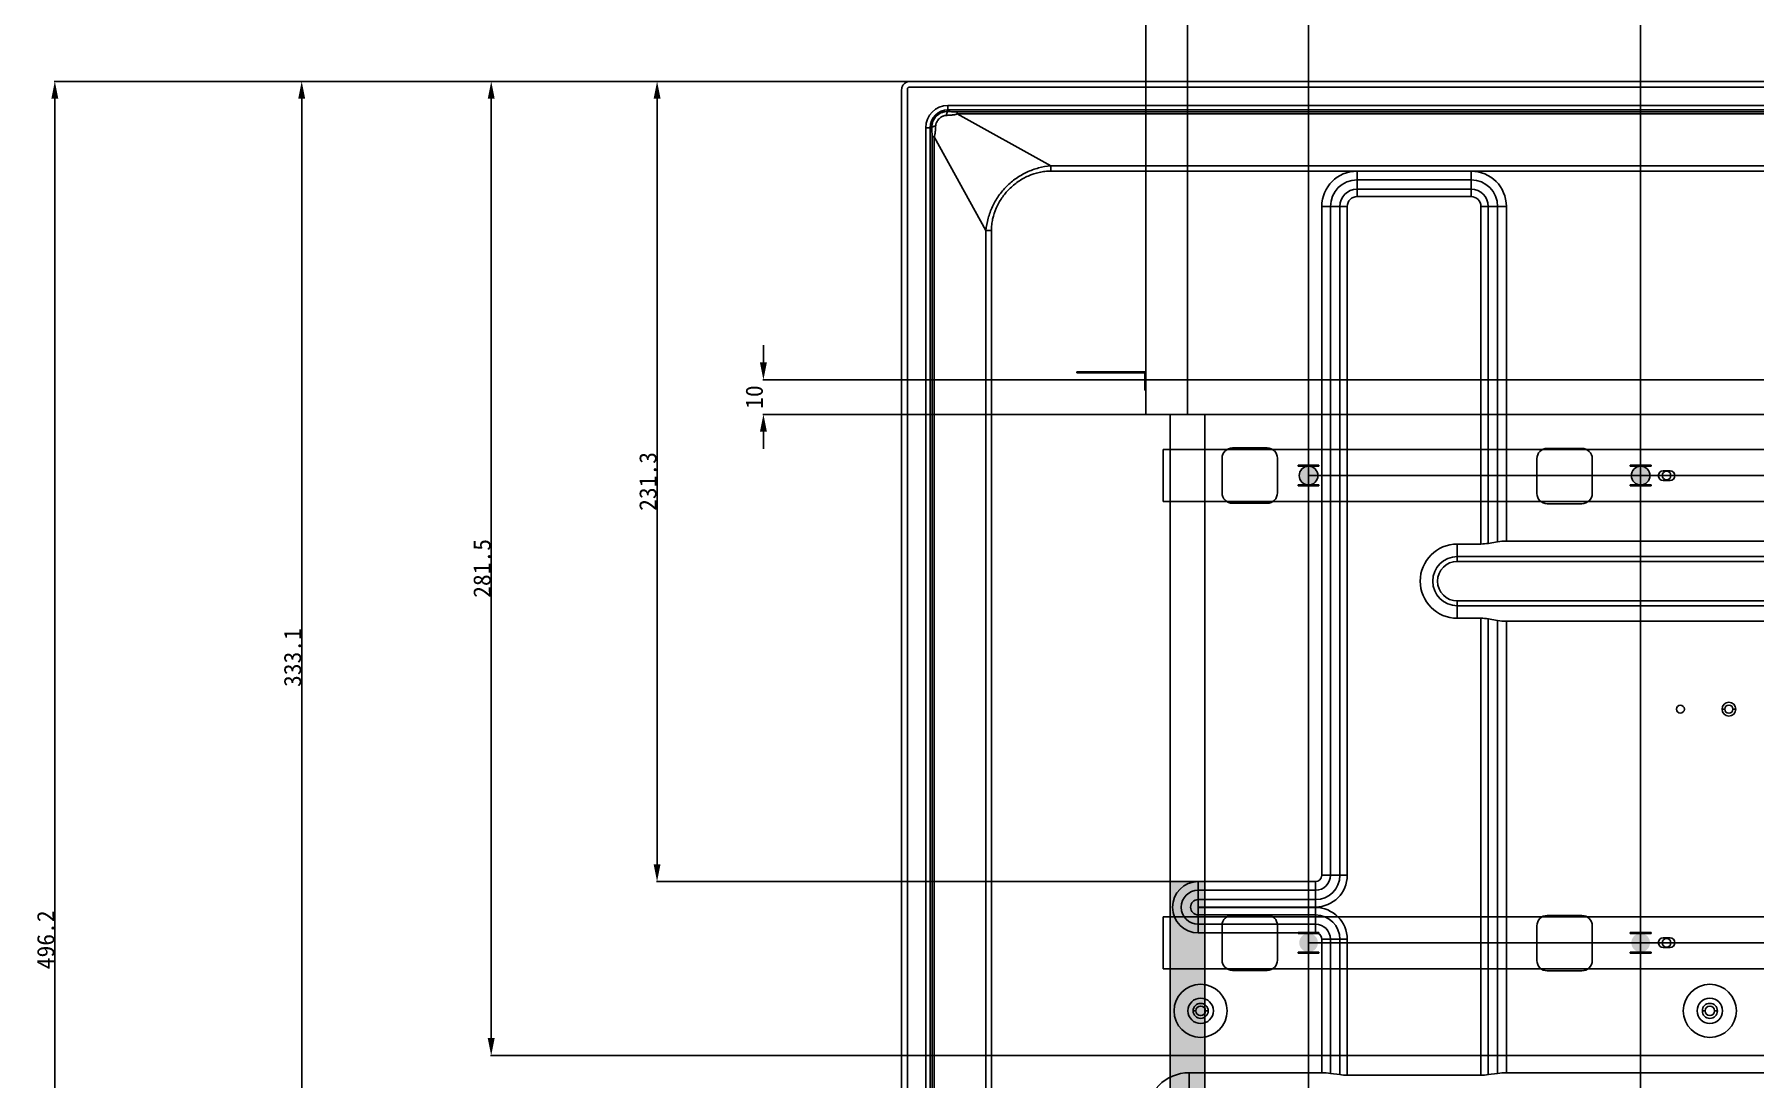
# Model space of a CAD drawing. Header units: millimetres. Extents: x 2012 to 4072, y 216 to 1572.
# Drawn here: x 2011.7 to 2509, y 780.8 to 1082.6 of the extents above; entities that cross this region are included whole.
import ezdxf

# ---------------------------------------------------------------- set-up
doc = ezdxf.new("R2010")
doc.units = ezdxf.units.MM
doc.header["$LTSCALE"] = 46.255
doc.header["$PDMODE"] = 3
doc.header["$PDSIZE"] = 0.3125
doc.layers.get('0').update_dxf_attribs({"linetype": 'CONTINUOUS'})
doc.layers.get('Defpoints').update_dxf_attribs({"linetype": 'CONTINUOUS'})
doc.layers.add('02___PRT_ALL_AXES', color=7, linetype='CONTINUOUS')
doc.styles.get("Standard").update_dxf_attribs({"font": 'simfang.ttf'})
doc.dimstyles.new('DIMSTYLE_1', dxfattribs={"dimtxt": 5, "dimasz": 5, "dimexe": 0.18, "dimexo": 0.0625, "dimgap": 0.09, "dimtad": 1, "dimdec": 1, "dimdsep": 46, "dimtxsty": 'Standard', "dimblk": '_FILLED', "dimcen": 0.09, "dimclrt": 5, "dimadec": 0, "dimazin": 0, "dimtp": 0.5, "dimtm": 0.5, "dimtfac": 1, "dimtdec": 1, "dimtofl": 0, "dimtmove": 0, "dimatfit": 3, "dimldrblk": '_FILLED', "dimfxl": 1, "dimtolj": 1, "dimarcsym": 0})

# ---------------------------------------------------------------- blocks, each defined once
blk = doc.blocks.new('_FILLED')
at = {"color": 0, "linetype": 'ByBlock'}
blk.add_solid([(0, 0), (-1, 0.2), (-1, -0.2)], dxfattribs=at)
blk = doc.blocks.new('*D139')
at = {"color": 0, "lineweight": -2, "transparency": 16777216}
for p, q in [((3372.37, 1069.04), (3455.03, 1069.04)), ((3454.85, 960.1), (3454.85, 1064.04)), ((2380.15, 955.1), (3455.03, 955.1))]:
    blk.add_line(p, q, dxfattribs=at)
at = {"layer": 'Defpoints', "color": 0, "transparency": 16777216}
for p in [(3372.31, 1069.04), (3454.85, 1069.04), (2380.09, 955.1)]:
    blk.add_point(p, dxfattribs=at)
at = {"color": 0, "lineweight": -2, "transparency": 16777216, "xscale": 5, "yscale": 5, "zscale": 5}
for p, rotation in [((3454.85, 1069.04), 90), ((3454.85, 955.1), 270)]:
    blk.add_blockref('_FILLED', p, dxfattribs=dict(at, rotation=rotation))
at = {"color": 5, "transparency": 16777216, "insert": (3452.22, 1012.07), "char_height": 5, "attachment_point": 5, "rotation": 90}
blk.add_mtext('\\A1;113.9', dxfattribs=at)
blk = doc.blocks.new('*D140')
at = {"color": 0, "lineweight": -2, "transparency": 16777216}
for p, q in [((3372.37, 1069.04), (3508.97, 1069.04)), ((3508.79, 825.1), (3508.79, 1064.04)), ((2380.15, 820.1), (3508.97, 820.1))]:
    blk.add_line(p, q, dxfattribs=at)
at = {"layer": 'Defpoints', "color": 0, "transparency": 16777216}
for p in [(3372.31, 1069.04), (3508.79, 1069.04), (2380.09, 820.1)]:
    blk.add_point(p, dxfattribs=at)
at = {"color": 0, "lineweight": -2, "transparency": 16777216, "xscale": 5, "yscale": 5, "zscale": 5}
for p, rotation in [((3508.79, 1069.04), 90), ((3508.79, 820.1), 270)]:
    blk.add_blockref('_FILLED', p, dxfattribs=dict(at, rotation=rotation))
at = {"color": 5, "transparency": 16777216, "insert": (3506.16, 944.57), "char_height": 5, "attachment_point": 5, "rotation": 90}
blk.add_mtext('\\A1;248.9', dxfattribs=at)
blk = doc.blocks.new('*D141')
at = {"color": 0, "lineweight": -2, "transparency": 16777216}
for p, q in [((3257.15, 1069.04), (3548.71, 1069.04)), ((3548.53, 690.1), (3548.53, 1064.04)), ((2380.15, 685.1), (3548.71, 685.1))]:
    blk.add_line(p, q, dxfattribs=at)
at = {"layer": 'Defpoints', "color": 0, "transparency": 16777216}
for p in [(3257.09, 1069.04), (3548.53, 1069.04), (2380.09, 685.1)]:
    blk.add_point(p, dxfattribs=at)
at = {"color": 0, "lineweight": -2, "transparency": 16777216, "xscale": 5, "yscale": 5, "zscale": 5}
for p, rotation in [((3548.53, 1069.04), 90), ((3548.53, 685.1), 270)]:
    blk.add_blockref('_FILLED', p, dxfattribs=dict(at, rotation=rotation))
at = {"color": 5, "transparency": 16777216, "insert": (3545.9, 877.07), "char_height": 5, "attachment_point": 5, "rotation": 90}
blk.add_mtext('\\A1;383.9', dxfattribs=at)
blk = doc.blocks.new('*D142')
at = {"color": 0, "lineweight": -2, "transparency": 16777216}
for p, q in [((3257.15, 1069.04), (3602.72, 1069.04)), ((3602.54, 555.1), (3602.54, 1064.04)), ((2380.15, 550.1), (3602.72, 550.1))]:
    blk.add_line(p, q, dxfattribs=at)
at = {"layer": 'Defpoints', "color": 0, "transparency": 16777216}
for p in [(3257.09, 1069.04), (3602.54, 1069.04), (2380.09, 550.1)]:
    blk.add_point(p, dxfattribs=at)
at = {"color": 0, "lineweight": -2, "transparency": 16777216, "xscale": 5, "yscale": 5, "zscale": 5}
for p, rotation in [((3602.54, 1069.04), 90), ((3602.54, 550.1), 270)]:
    blk.add_blockref('_FILLED', p, dxfattribs=dict(at, rotation=rotation))
at = {"color": 5, "transparency": 16777216, "insert": (3599.91, 809.57), "char_height": 5, "attachment_point": 5, "rotation": 90}
blk.add_mtext('\\A1;518.9', dxfattribs=at)
blk = doc.blocks.new('*D152')
at = {"color": 0, "lineweight": -2, "transparency": 16777216}
for p, q in [((2476.09, 550.16), (2476.09, 1472.85)), ((2481.09, 1472.67), (3369.74, 1472.67)), ((3374.74, 550.16), (3374.74, 1472.85))]:
    blk.add_line(p, q, dxfattribs=at)
at = {"layer": 'Defpoints', "color": 0, "transparency": 16777216}
for p in [(3374.74, 1472.67), (2476.09, 550.1), (3374.74, 550.1)]:
    blk.add_point(p, dxfattribs=at)
at = {"color": 0, "lineweight": -2, "transparency": 16777216, "xscale": 5, "yscale": 5, "zscale": 5, "rotation": 180}
blk.add_blockref('_FILLED', (2476.09, 1472.67), dxfattribs=at)
at = {"color": 0, "lineweight": -2, "transparency": 16777216, "xscale": 5, "yscale": 5, "zscale": 5}
blk.add_blockref('_FILLED', (3374.74, 1472.67), dxfattribs=at)
at = {"color": 5, "transparency": 16777216, "insert": (2925.42, 1475.3), "char_height": 5, "attachment_point": 5}
blk.add_mtext('\\A1;898.7', dxfattribs=at)
blk = doc.blocks.new('*D153')
at = {"color": 0, "lineweight": -2, "transparency": 16777216}
for p, q in [((2380.09, 547.46), (2380.09, 1512.09)), ((2385.09, 1511.91), (3369.74, 1511.91)), ((3374.74, 550.16), (3374.74, 1512.09))]:
    blk.add_line(p, q, dxfattribs=at)
at = {"layer": 'Defpoints', "color": 0, "transparency": 16777216}
for p in [(3374.74, 1511.91), (2380.09, 547.4), (3374.74, 550.1)]:
    blk.add_point(p, dxfattribs=at)
at = {"color": 0, "lineweight": -2, "transparency": 16777216, "xscale": 5, "yscale": 5, "zscale": 5, "rotation": 180}
blk.add_blockref('_FILLED', (2380.09, 1511.91), dxfattribs=at)
at = {"color": 0, "lineweight": -2, "transparency": 16777216, "xscale": 5, "yscale": 5, "zscale": 5}
blk.add_blockref('_FILLED', (3374.74, 1511.91), dxfattribs=at)
at = {"color": 5, "transparency": 16777216, "insert": (2877.42, 1514.55), "char_height": 5, "attachment_point": 5}
blk.add_mtext('\\A1;994.7', dxfattribs=at)
blk = doc.blocks.new('*D154')
at = {"color": 0, "lineweight": -2, "transparency": 16777216}
for p, q in [((2222.49, 987.8), (2222.49, 992.8)), ((2333.03, 982.8), (2222.31, 982.8)), ((2333.03, 972.8), (2222.31, 972.8)), ((2222.49, 967.8), (2222.49, 962.8))]:
    blk.add_line(p, q, dxfattribs=at)
at = {"layer": 'Defpoints', "color": 0, "transparency": 16777216}
for p in [(2333.09, 982.8), (2222.49, 972.8), (2333.09, 972.8)]:
    blk.add_point(p, dxfattribs=at)
at = {"color": 0, "lineweight": -2, "transparency": 16777216, "xscale": 5, "yscale": 5, "zscale": 5}
for p, rotation in [((2222.49, 982.8), 270), ((2222.49, 972.8), 90)]:
    blk.add_blockref('_FILLED', p, dxfattribs=dict(at, rotation=rotation))
at = {"color": 5, "transparency": 16777216, "insert": (2219.87, 977.8), "char_height": 5, "attachment_point": 5, "rotation": 90}
blk.add_mtext('\\A1;10', dxfattribs=at)
blk = doc.blocks.new('*D160')
at = {"color": 0, "lineweight": -2, "transparency": 16777216}
for p, q in [((2340.03, 1069.04), (2191.57, 1069.04)), ((2191.75, 842.78), (2191.75, 1064.04)), ((2340.03, 837.78), (2191.57, 837.78))]:
    blk.add_line(p, q, dxfattribs=at)
at = {"layer": 'Defpoints', "color": 0, "transparency": 16777216}
for p in [(2191.75, 1069.04), (2340.09, 1069.04), (2340.09, 837.78)]:
    blk.add_point(p, dxfattribs=at)
at = {"color": 0, "lineweight": -2, "transparency": 16777216, "xscale": 5, "yscale": 5, "zscale": 5}
for p, rotation in [((2191.75, 1069.04), 90), ((2191.75, 837.78), 270)]:
    blk.add_blockref('_FILLED', p, dxfattribs=dict(at, rotation=rotation))
at = {"color": 5, "transparency": 16777216, "insert": (2189.12, 953.41), "char_height": 5, "attachment_point": 5, "rotation": 90}
blk.add_mtext('\\A1;231.3', dxfattribs=at)
blk = doc.blocks.new('*D161')
at = {"color": 0, "lineweight": -2, "transparency": 16777216}
for p, q in [((2961.53, 1069.04), (2143.62, 1069.04)), ((2143.8, 792.52), (2143.8, 1064.04)), ((2961.53, 787.52), (2143.62, 787.52))]:
    blk.add_line(p, q, dxfattribs=at)
at = {"layer": 'Defpoints', "color": 0, "transparency": 16777216}
for p in [(2143.8, 1069.04), (2961.59, 1069.04), (2961.59, 787.52)]:
    blk.add_point(p, dxfattribs=at)
at = {"color": 0, "lineweight": -2, "transparency": 16777216, "xscale": 5, "yscale": 5, "zscale": 5}
for p, rotation in [((2143.8, 1069.04), 90), ((2143.8, 787.52), 270)]:
    blk.add_blockref('_FILLED', p, dxfattribs=dict(at, rotation=rotation))
at = {"color": 5, "transparency": 16777216, "insert": (2141.17, 928.28), "char_height": 5, "attachment_point": 5, "rotation": 90}
blk.add_mtext('\\A1;281.5', dxfattribs=at)
blk = doc.blocks.new('*D162')
at = {"color": 0, "lineweight": -2, "transparency": 16777216}
for p, q in [((2961.53, 1069.04), (2088.84, 1069.04)), ((2089.02, 740.97), (2089.02, 1064.04)), ((2961.53, 735.97), (2088.84, 735.97))]:
    blk.add_line(p, q, dxfattribs=at)
at = {"layer": 'Defpoints', "color": 0, "transparency": 16777216}
for p in [(2089.02, 1069.04), (2961.59, 1069.04), (2961.59, 735.97)]:
    blk.add_point(p, dxfattribs=at)
at = {"color": 0, "lineweight": -2, "transparency": 16777216, "xscale": 5, "yscale": 5, "zscale": 5}
for p, rotation in [((2089.02, 1069.04), 90), ((2089.02, 735.97), 270)]:
    blk.add_blockref('_FILLED', p, dxfattribs=dict(at, rotation=rotation))
at = {"color": 5, "transparency": 16777216, "insert": (2086.39, 902.51), "char_height": 5, "attachment_point": 5, "rotation": 90}
blk.add_mtext('\\A1;333.1', dxfattribs=at)
blk = doc.blocks.new('*D164')
at = {"color": 0, "lineweight": -2, "transparency": 16777216}
for p, q in [((2333.09, 977.86), (2333.09, 1566.7)), ((3369.74, 1566.52), (2338.09, 1566.52)), ((3374.74, 977.86), (3374.74, 1566.7))]:
    blk.add_line(p, q, dxfattribs=at)
at = {"layer": 'Defpoints', "color": 0, "transparency": 16777216}
for p in [(2333.09, 1566.52), (2333.09, 977.8), (3374.74, 977.8)]:
    blk.add_point(p, dxfattribs=at)
at = {"color": 0, "lineweight": -2, "transparency": 16777216, "xscale": 5, "yscale": 5, "zscale": 5, "rotation": 180}
blk.add_blockref('_FILLED', (2333.09, 1566.52), dxfattribs=at)
at = {"color": 0, "lineweight": -2, "transparency": 16777216, "xscale": 5, "yscale": 5, "zscale": 5}
blk.add_blockref('_FILLED', (3374.74, 1566.52), dxfattribs=at)
at = {"color": 5, "transparency": 16777216, "insert": (2853.92, 1569.15), "char_height": 5, "attachment_point": 5}
blk.add_mtext('\\A1;1041.7', dxfattribs=at)
blk = doc.blocks.new('*D173')
at = {"color": 0, "lineweight": -2, "transparency": 16777216}
for p, q in [((2961.47, 1069.04), (2017.48, 1069.04)), ((2017.66, 577.84), (2017.66, 1064.04)), ((2961.53, 572.84), (2017.48, 572.84))]:
    blk.add_line(p, q, dxfattribs=at)
at = {"layer": 'Defpoints', "color": 0, "transparency": 16777216}
for p in [(2017.66, 1069.04), (2961.53, 1069.04), (2961.59, 572.84)]:
    blk.add_point(p, dxfattribs=at)
at = {"color": 0, "lineweight": -2, "transparency": 16777216, "xscale": 5, "yscale": 5, "zscale": 5}
for p, rotation in [((2017.66, 1069.04), 90), ((2017.66, 572.84), 270)]:
    blk.add_blockref('_FILLED', p, dxfattribs=dict(at, rotation=rotation))
at = {"color": 5, "transparency": 16777216, "insert": (2015.03, 820.94), "char_height": 5, "attachment_point": 5, "rotation": 90}
blk.add_mtext('\\A1;496.2', dxfattribs=at)
blk = doc.blocks.new('*D179')
at = {"color": 0, "lineweight": -2, "transparency": 16777216}
for p, q in [((2345.09, 972.86), (2345.09, 1535.45)), ((2350.09, 1535.27), (3369.74, 1535.27)), ((3374.74, 972.86), (3374.74, 1535.45))]:
    blk.add_line(p, q, dxfattribs=at)
at = {"layer": 'Defpoints', "color": 0, "transparency": 16777216}
for p in [(3374.74, 1535.27), (2345.09, 972.8), (3374.74, 972.8)]:
    blk.add_point(p, dxfattribs=at)
at = {"color": 0, "lineweight": -2, "transparency": 16777216, "xscale": 5, "yscale": 5, "zscale": 5, "rotation": 180}
blk.add_blockref('_FILLED', (2345.09, 1535.27), dxfattribs=at)
at = {"color": 0, "lineweight": -2, "transparency": 16777216, "xscale": 5, "yscale": 5, "zscale": 5}
blk.add_blockref('_FILLED', (3374.74, 1535.27), dxfattribs=at)
at = {"color": 5, "transparency": 16777216, "insert": (2859.92, 1537.9), "char_height": 5, "attachment_point": 5}
blk.add_mtext('\\A1;1029.7', dxfattribs=at)

msp = doc.modelspace()

# ---------------------------------------------------------------- hatches: boundary and pattern name
h = msp.add_hatch(color=7)
h.dxf.hatch_style = 1
h.paths.add_polyline_path([(2382.79, 955.1, 1), (2377.39, 955.1, 1)])
h.paths.add_polyline_path([(2473.39, 955.1, 1), (2478.79, 955.1, 1)])
h.paths.add_polyline_path([(2560.39, 955.1, 1), (2565.79, 955.1, 1)])
h.paths.add_polyline_path([(2638.79, 955.1, 1), (2633.39, 955.1, 1)])
h.paths.add_polyline_path([(2716.79, 955.1, 1), (2711.39, 955.1, 1)])
h.paths.add_polyline_path([(2821.29, 955.1, 1), (2815.89, 955.1, 1)])
h.paths.add_polyline_path([(2920.39, 955.1, 1), (2925.79, 955.1, 1)])
h.paths.add_polyline_path([(3003.79, 955.1, 1), (2998.39, 955.1, 1)])
h.paths.add_polyline_path([(3076.79, 955.1, 1), (3071.39, 955.1, 1)])
h.paths.add_polyline_path([(3158.39, 955.1, 1), (3163.79, 955.1, 1)])
h.paths.add_polyline_path([(3254.39, 955.1, 1), (3259.79, 955.1, 1)])
h = msp.add_hatch(color=1)
h.dxf.hatch_style = 1
h.paths.add_polyline_path([(2340.09, 837.78), (2340.09, 520.1), (2350.09, 520.1), (2350.09, 837.78)])
h = msp.add_hatch(color=7)
h.dxf.hatch_style = 1
h.paths.add_polyline_path([(2382.79, 820.1, 1), (2377.39, 820.1, 1)])
h.paths.add_polyline_path([(2473.39, 820.1, 1), (2478.79, 820.1, 1)])
h.paths.add_polyline_path([(2560.39, 820.1, 1), (2565.79, 820.1, 1)])
h.paths.add_polyline_path([(2638.79, 820.1, 1), (2633.39, 820.1, 1)])
h.paths.add_polyline_path([(2716.79, 820.1, 1), (2711.39, 820.1, 1)])
h.paths.add_polyline_path([(2821.29, 820.1, 1), (2815.89, 820.1, 1)])
h.paths.add_polyline_path([(2920.39, 820.1, 1), (2925.79, 820.1, 1)])
h.paths.add_polyline_path([(3003.79, 820.1, 1), (2998.39, 820.1, 1)])
h.paths.add_polyline_path([(3076.79, 820.1, 1), (3071.39, 820.1, 1)])
h.paths.add_polyline_path([(3158.39, 820.1, 1), (3163.79, 820.1, 1)])
h.paths.add_polyline_path([(3254.39, 820.1, 1), (3259.79, 820.1, 1)])

# ---------------------------------------------------------------- linework, layer by layer
at = {"color": 7, "linetype": 'Continuous'}
for p, q in [((2262.44, 1066.61), (2262.44, 1019.04)), ((2264.14, 1019.04), (2264.14, 1066.84)), ((2264.64, 1067.34), (2312.44, 1067.34)), ((2264.87, 1069.04), (2312.44, 1069.04)), ((3324.74, 1069.04), (2312.44, 1069.04)), ((3324.74, 1067.34), (2312.44, 1067.34)), ((2275.84, 1062.06), (2275.84, 1060.32)), ((2275.84, 1062.06), (3361.34, 1062.06)), ((2275.84, 1060.78), (3361.34, 1060.78)), ((2278.48, 1060.22), (2278.48, 1059.61)), ((3358.7, 1060.22), (2278.48, 1060.22)), ((2278.48, 1059.61), (2305.55, 1044.65)), ((3358.7, 1059.61), (2278.48, 1059.61)), ((2269.42, 445.33), (2269.42, 1055.64)), ((2271.16, 1055.64), (2269.42, 1055.64)), ((2270.7, 445.33), (2270.7, 1055.64)), ((2271.26, 1053), (2271.26, 446)), ((2271.26, 1053), (2271.87, 1053)), ((2271.87, 1053), (2271.87, 446.11)), ((2286.83, 1025.93), (2271.87, 1053)), ((2305.55, 1043.1), (2305.55, 1044.65)), ((2305.55, 1044.65), (3331.63, 1044.65)), ((2305.55, 1043.1), (3331.63, 1043.1)), ((2394.09, 1043.08), (2394.09, 1035.72)), ((2394.09, 1043.08), (2427.09, 1043.08)), ((2394.09, 1040.56), (2427.09, 1040.56)), ((2427.09, 1043.08), (2427.09, 1035.72)), ((2394.09, 1037.86), (2427.09, 1037.86)), ((2394.09, 1035.72), (2427.09, 1035.72)), ((2383.91, 839.6), (2383.91, 1032.9)), ((2391.27, 1032.9), (2383.91, 1032.9)), ((2386.43, 839.6), (2386.43, 1032.9)), ((2389.13, 839.6), (2389.13, 1032.9)), ((2391.27, 839.6), (2391.27, 1032.9)), ((2429.91, 1032.9), (2429.91, 935.33)), ((2437.27, 1032.9), (2429.91, 1032.9)), ((2432.05, 1032.9), (2432.05, 935.51)), ((2434.75, 1032.9), (2434.75, 935.97)), ((2437.27, 1032.9), (2437.27, 936.19)), ((2286.83, 467.24), (2286.83, 1025.93)), ((2288.38, 1025.93), (2286.83, 1025.93)), ((2288.38, 1025.93), (2288.38, 466.68)), ((2262.44, 1019.04), (2262.44, 431.74)), ((2264.14, 1019.04), (2264.14, 429.74)), ((2313.09, 984.8), (2313.09, 985.1)), ((2313.09, 985.1), (2333.09, 985.1)), ((2313.09, 985.1), (2313.09, 984.8)), ((2333.09, 985.1), (2313.09, 985.1)), ((2333.09, 984.8), (2313.09, 984.8)), ((2313.09, 984.8), (2332.79, 984.8)), ((2332.79, 984.8), (2332.79, 979.8)), ((2333.09, 985.1), (2333.09, 984.8)), ((2333.09, 985.1), (2333.09, 979.8)), ((2332.79, 979.8), (2333.09, 979.8)), ((2377.09, 958.1), (2377.09, 957.8)), ((2383.09, 958.1), (2377.09, 958.1)), ((2377.09, 957.8), (2383.09, 957.8)), ((2383.09, 957.8), (2383.09, 958.1)), ((2473.09, 958.1), (2473.09, 957.8)), ((2479.09, 958.1), (2473.09, 958.1)), ((2473.09, 957.8), (2479.09, 957.8)), ((2479.09, 957.8), (2479.09, 958.1)), ((2377.09, 952.4), (2377.09, 952.1)), ((2383.09, 952.4), (2377.09, 952.4)), ((2377.09, 952.1), (2383.09, 952.1)), ((2383.09, 952.1), (2383.09, 952.4)), ((2473.09, 952.4), (2473.09, 952.1)), ((2479.09, 952.4), (2473.09, 952.4)), ((2473.09, 952.1), (2479.09, 952.1)), ((2479.09, 952.1), (2479.09, 952.4)), ((2423.09, 930.31), (2423.09, 935.33)), ((2423.09, 935.33), (2429.91, 935.33)), ((2434.75, 935.97), (2432.05, 935.51)), ((2437.27, 936.19), (3199.91, 936.19)), ((2423.09, 931.7), (3214.09, 931.7)), ((2423.09, 930.31), (3214.09, 930.31)), ((2423.09, 918.89), (2423.09, 913.87)), ((3214.09, 918.89), (2423.09, 918.89)), ((3214.09, 917.5), (2423.09, 917.5)), ((2429.91, 913.87), (2423.09, 913.87)), ((2429.91, 913.87), (2429.91, 781.83)), ((2432.05, 913.69), (2432.05, 781.98)), ((2434.75, 913.22), (2432.05, 913.69)), ((2434.75, 913.22), (2434.75, 782.35)), ((2437.27, 913.01), (2437.27, 782.52)), ((3199.91, 913.01), (2437.27, 913.01)), ((2500.42, 887.6), (2499.62, 887.6)), ((2502.77, 887.6), (2503.57, 887.6)), ((2348.19, 837.78), (2348.19, 830.42)), ((2348.19, 837.78), (2382.09, 837.78)), ((2382.09, 837.78), (2382.09, 830.42)), ((2391.27, 839.6), (2383.91, 839.6)), ((2348.19, 835.26), (2382.09, 835.26)), ((2348.19, 832.56), (2382.09, 832.56)), ((2348.19, 830.42), (2382.09, 830.42)), ((2348.19, 830.28), (2348.19, 822.92)), ((2382.09, 830.28), (2348.19, 830.28)), ((2382.09, 828.14), (2348.19, 828.14)), ((2382.09, 830.28), (2382.09, 823.1)), ((2382.09, 825.44), (2348.19, 825.44)), ((2377.09, 822.92), (2348.19, 822.92)), ((2377.09, 823.1), (2377.09, 822.8)), ((2383.09, 823.1), (2377.09, 823.1)), ((2383.09, 822.8), (2377.09, 822.8)), ((2383.09, 823.1), (2383.09, 822.8)), ((2383.91, 782.52), (2383.91, 821.1)), ((2391.27, 821.1), (2383.91, 821.1)), ((2386.43, 782.35), (2386.43, 821.1)), ((2389.13, 781.98), (2389.13, 821.1)), ((2391.27, 781.83), (2391.27, 821.1)), ((2473.09, 823.1), (2473.09, 822.8)), ((2479.09, 823.1), (2473.09, 823.1)), ((2473.09, 822.8), (2479.09, 822.8)), ((2479.09, 822.8), (2479.09, 823.1)), ((2377.09, 817.4), (2377.09, 817.1)), ((2383.09, 817.4), (2377.09, 817.4)), ((2377.09, 817.1), (2383.09, 817.1)), ((2383.09, 817.1), (2383.09, 817.4)), ((2473.09, 817.4), (2473.09, 817.1)), ((2479.09, 817.4), (2473.09, 817.4)), ((2473.09, 817.1), (2479.09, 817.1)), ((2479.09, 817.1), (2479.09, 817.4)), ((2347.52, 800.41), (2346.72, 800.41)), ((2350.27, 800.41), (2351.07, 800.41)), ((2494.72, 800.41), (2493.92, 800.41)), ((2497.47, 800.41), (2498.27, 800.41)), ((2345.59, 777.5), (2345.59, 782.52)), ((2383.91, 782.52), (2345.59, 782.52)), ((2386.43, 782.35), (2389.13, 781.98)), ((2429.91, 781.83), (2391.27, 781.83)), ((2434.75, 782.35), (2432.05, 781.98)), ((2757.51, 782.52), (2437.27, 782.52))]:
    msp.add_line(p, q, dxfattribs=at)
at = {"color": 1, "linetype": 'Continuous'}
for p, q in [((2333.09, 982.8), (3304.09, 982.8)), ((2333.09, 972.8), (3304.09, 972.8))]:
    msp.add_line(p, q, dxfattribs=at)
at = {"color": 1}
for p, q in [((2333.09, 982.8), (2333.09, 972.8)), ((2340.09, 837.78), (2340.09, 972.8)), ((2350.09, 837.78), (2350.09, 972.8)), ((2340.09, 837.78), (2350.09, 837.78)), ((2340.09, 837.78), (2340.09, 520.1)), ((2350.09, 837.78), (2350.09, 520.1)), ((2380.09, 822.8), (2380.09, 817.4))]:
    msp.add_line(p, q, dxfattribs=at)
at = {"color": 2}
msp.add_line((2340.09, 972.8), (2350.09, 972.8), dxfattribs=at)
at = {"color": 3, "linetype": 'Continuous'}
for p, q in [((2338.09, 962.6), (2338.09, 947.6)), ((2340.09, 962.6), (2340.09, 947.6)), ((2338.09, 827.6), (2338.09, 812.6))]:
    msp.add_line(p, q, dxfattribs=at)
at = {"color": 3}
for p, q in [((2355.09, 950.1), (2355.09, 960.1)), ((2358.09, 963.1), (2368.09, 963.1)), ((2371.09, 960.1), (2371.09, 950.1)), ((2446.09, 949.97), (2446.09, 959.97)), ((2449.09, 962.97), (2459.09, 962.97)), ((2462.09, 959.97), (2462.09, 949.97)), ((2482.59, 956.5), (2484.59, 956.5)), ((2484.59, 953.7), (2482.59, 953.7)), ((2368.09, 947.1), (2358.09, 947.1)), ((2459.09, 946.97), (2449.09, 946.97)), ((2358.09, 828.1), (2368.09, 828.1)), ((2449.09, 827.97), (2459.09, 827.97)), ((2355.09, 815.1), (2355.09, 825.1)), ((2371.09, 825.1), (2371.09, 815.1)), ((2446.09, 814.97), (2446.09, 824.97)), ((2462.09, 824.97), (2462.09, 814.97)), ((2482.59, 821.5), (2484.59, 821.5)), ((2484.59, 818.7), (2482.59, 818.7)), ((2368.09, 812.1), (2358.09, 812.1)), ((2459.09, 811.97), (2449.09, 811.97))]:
    msp.add_line(p, q, dxfattribs=at)
at = {"color": 7, "linetype": 'Continuous'}
for points in [[(2264.87, 1069.04), (2264.53, 1069.01), (2264.19, 1068.94), (2263.87, 1068.82), (2263.56, 1068.65), (2263.28, 1068.44), (2263.04, 1068.2), (2262.83, 1067.92), (2262.66, 1067.61), (2262.54, 1067.29), (2262.47, 1066.95), (2262.44, 1066.61)], [(2264.14, 1066.84), (2264.15, 1066.94), (2264.18, 1067.04), (2264.23, 1067.12), (2264.29, 1067.19), (2264.36, 1067.25), (2264.45, 1067.3), (2264.54, 1067.33), (2264.64, 1067.34)]]:
    msp.add_lwpolyline(points, dxfattribs=at)
for centre in [(2380.09, 955.1), (2476.09, 955.1)]:
    msp.add_circle(centre, 2.7)
for centre, radius in [((2483.59, 955.1), 1.25), ((2483.59, 955.1), 1.25), ((2487.59, 887.6), 1.15), ((2501.59, 887.6), 1.98), ((2501.59, 887.6), 1.18), ((2483.59, 820.1), 1.25), ((2348.89, 800.41), 7.67), ((2496.09, 800.41), 7.67), ((2348.89, 800.41), 3.67), ((2348.89, 800.41), 2.17), ((2348.89, 800.41), 1.38), ((2496.09, 800.41), 3.67), ((2496.09, 800.41), 2.17), ((2496.09, 800.41), 1.38)]:
    msp.add_circle(centre, radius, dxfattribs=at)
for centre, radius, start, end in [((2275.84, 1055.64), 6.42, 90, 180), ((2275.84, 1055.64), 5.14, 90, 180), ((2394.09, 1032.9), 10.18, 90, 180), ((2394.09, 1032.9), 7.66, 90, 180), ((2427.09, 1032.9), 10.18, 0, 90), ((2427.09, 1032.9), 7.66, 0, 90), ((2394.09, 1032.9), 4.96, 90, 180), ((2394.09, 1032.9), 2.82, 90, 180), ((2427.09, 1032.9), 4.96, 0, 90), ((2427.09, 1032.9), 2.82, 0, 90), ((2423.09, 924.6), 10.73, 90, 270), ((2423.09, 924.6), 7.1, 90, 270), ((2423.09, 924.6), 5.71, 90, 270), ((2348.19, 830.35), 7.43, 90, 270), ((2382.09, 839.6), 9.18, 270, 0), ((2382.09, 839.6), 7.04, 270, 0), ((2382.09, 839.6), 4.34, 270, 0), ((2382.09, 839.6), 1.82, 270, 0), ((2348.19, 830.35), 4.91, 90, 270), ((2348.19, 830.35), 2.21, 90, 270), ((2348.19, 830.35), 0.0664, 90, 270), ((2382.09, 821.1), 9.18, 0, 90), ((2382.09, 821.1), 7.04, 0, 90), ((2382.09, 821.1), 4.34, 0, 90), ((2382.09, 821.1), 1.82, 0, 69.2381), ((2345.59, 770.1), 12.42, 90, 180)]:
    msp.add_arc(centre, radius, start, end, dxfattribs=at)
at = {"color": 3}
for centre, start, end in [((2358.09, 960.1), 90, 180), ((2368.09, 960.1), 0, 90), ((2449.09, 959.97), 90, 180), ((2459.09, 959.97), 0, 90), ((2358.09, 950.1), 180, 270), ((2368.09, 950.1), 270, 0), ((2449.09, 949.97), 180, 270), ((2459.09, 949.97), 270, 0), ((2358.09, 825.1), 90, 180), ((2368.09, 825.1), 0, 90), ((2449.09, 824.97), 90, 180), ((2459.09, 824.97), 0, 90), ((2358.09, 815.1), 180, 270), ((2368.09, 815.1), 270, 0), ((2449.09, 814.97), 180, 270), ((2459.09, 814.97), 270, 0)]:
    msp.add_arc(centre, 3, start, end, dxfattribs=at)
at = {"color": 7, "linetype": 'Continuous'}
for centre, major_axis, ratio, start_param, end_param in [((2429.91, 941.9), (9.2, 0), 0.714286, -1.570796, -1.335177), ((2437.27, 928.47), (10.8, 0), 0.714286, 1.570796, 1.806416), ((2429.91, 907.3), (9.2, 0), 0.714286, 1.335177, 1.570796), ((2437.27, 920.73), (10.8, 0), 0.714286, -1.806416, -1.570796), ((2383.91, 776.29), (10.8, 0), 0.57735, 1.335177, 1.570796), ((2391.27, 787.14), (9.2, 0), 0.57735, -1.806416, -1.570796), ((2429.91, 787.14), (9.2, 0), 0.57735, -1.570796, -1.335177), ((2437.27, 776.29), (10.8, 0), 0.57735, 1.570796, 1.806416)]:
    msp.add_ellipse(centre, major_axis=major_axis, ratio=ratio, start_param=start_param, end_param=end_param, dxfattribs=at)
for points, knots in [([(2275.84, 1060.32), (2275.53, 1060.33), (2274.92, 1060.28), (2273.73, 1059.94), (2272.4, 1059.08), (2271.54, 1057.75), (2271.2, 1056.56), (2271.15, 1055.95), (2271.16, 1055.64)], [0, 0, 0, 0, 0.124609, 0.249862, 0.499997, 0.75013, 0.875385, 1, 1, 1, 1]), ([(2275.84, 1060.32), (2275.78, 1060.29), (2275.67, 1060.17), (2275.54, 1059.92), (2275.42, 1059.58), (2275.36, 1059.33), (2275.33, 1059.19)], [0, 0, 0, 0, 0.159611, 0.381465, 0.66481, 1, 1, 1, 1]), ([(2278.48, 1059.61), (2278.37, 1059.56), (2278.11, 1059.48), (2277.72, 1059.4), (2277.32, 1059.35), (2276.92, 1059.3), (2276.52, 1059.27), (2276.19, 1059.25), (2275.92, 1059.23), (2275.72, 1059.22), (2275.53, 1059.21), (2275.4, 1059.2), (2275.33, 1059.19)], [0, 0, 0, 0, 0.122231, 0.248754, 0.375442, 0.501602, 0.627112, 0.751959, 0.814149, 0.876134, 0.938111, 1, 1, 1, 1]), ([(2278.48, 1060.22), (2278.26, 1060.22), (2277.81, 1060.24), (2276.93, 1060.27), (2276.28, 1060.3), (2275.84, 1060.32)], [0, 0, 0, 0, 0.254303, 0.505436, 1, 1, 1, 1]), ([(2271.16, 1055.64), (2271.19, 1055.7), (2271.31, 1055.81), (2271.56, 1055.94), (2271.9, 1056.06), (2272.15, 1056.12), (2272.29, 1056.15)], [0, 0, 0, 0, 0.159611, 0.381465, 0.66481, 1, 1, 1, 1]), ([(2271.16, 1055.64), (2271.18, 1055.2), (2271.21, 1054.55), (2271.25, 1053.67), (2271.26, 1053.22), (2271.26, 1053)], [0, 0, 0, 0, 0.494563, 0.745696, 1, 1, 1, 1]), ([(2272.29, 1056.15), (2272.28, 1056.09), (2272.27, 1055.95), (2272.26, 1055.76), (2272.25, 1055.56), (2272.23, 1055.29), (2272.21, 1054.96), (2272.18, 1054.56), (2272.13, 1054.16), (2272.08, 1053.76), (2272, 1053.37), (2271.92, 1053.11), (2271.87, 1053)], [0, 0, 0, 0, 0.061896, 0.123862, 0.185849, 0.248038, 0.372884, 0.498392, 0.624551, 0.751237, 0.877759, 1, 1, 1, 1]), ([(2275.33, 1059.19), (2275.28, 1059.19), (2275.19, 1059.19), (2275.04, 1059.17), (2274.9, 1059.14), (2274.71, 1059.1), (2274.48, 1059.02), (2273.94, 1058.79), (2273.21, 1058.27), (2272.69, 1057.54), (2272.46, 1057), (2272.38, 1056.77), (2272.34, 1056.58), (2272.31, 1056.44), (2272.29, 1056.29), (2272.29, 1056.2), (2272.29, 1056.15)], [0, 0, 0, 0, 0.030571, 0.061512, 0.092558, 0.123717, 0.186245, 0.249, 0.499999, 0.750999, 0.813754, 0.876283, 0.907438, 0.938493, 0.96942, 1, 1, 1, 1]), ([(2286.83, 1025.93), (2286.94, 1027.12), (2287.37, 1029.48), (2288.59, 1032.88), (2290.4, 1036), (2292.72, 1038.76), (2295.48, 1041.08), (2298.61, 1042.89), (2302, 1044.11), (2304.36, 1044.54), (2305.55, 1044.65)], [0, 0, 0, 0, 0.12486, 0.24989, 0.374949, 0.50002, 0.625091, 0.750148, 0.875164, 1, 1, 1, 1]), ([(2288.38, 1025.93), (2288.38, 1026.49), (2288.45, 1027.6), (2288.83, 1029.8), (2289.7, 1032.47), (2291.34, 1035.4), (2293.49, 1037.99), (2296.08, 1040.14), (2299.01, 1041.78), (2301.68, 1042.65), (2303.88, 1043.03), (2304.99, 1043.1), (2305.55, 1043.1)], [0, 0, 0, 0, 0.062548, 0.1251, 0.250061, 0.375038, 0.500019, 0.625, 0.749975, 0.874923, 0.937466, 1, 1, 1, 1])]:
    msp.add_open_spline(points, degree=3, knots=knots, dxfattribs=at)
at = {"layer": '02___PRT_ALL_AXES', "color": 3, "linetype": 'Continuous'}
for p, q in [((2338.09, 962.6), (3274.09, 962.6)), ((2338.09, 947.6), (3274.09, 947.6)), ((2338.09, 827.6), (3274.09, 827.6)), ((2338.09, 812.6), (3274.09, 812.6))]:
    msp.add_line(p, q, dxfattribs=at)
for centre, start, end in [((2482.59, 955.1), 90, 270), ((2484.59, 955.1), 270, 90), ((2482.59, 820.1), 90, 270), ((2484.59, 820.1), 270, 90)]:
    msp.add_arc(centre, 1.4, start, end, dxfattribs=at)

# ---------------------------------------------------------------- dimensions: what is measured, and where the dimension line sits
at = {"color": 2}
for base, p1, p2, picture, middle in [((2333.09072682, 1566.52160724), (3374.74072682, 977.79941638), (2333.09072682, 977.79941638), '*D164', (2853.91572682, 1569.15446438)), ((3374.74072682, 1535.26721478), (2345.09072682, 972.79598208), (3374.74072682, 972.79598208), '*D179', (2859.91572682, 1537.90007192)), ((3374.74072682, 1511.91414712), (2380.09072682, 547.39941638), (3374.74072682, 550.09941638), '*D153', (2877.41572682, 1514.54700427)), ((3374.74072682, 1472.66561064), (2476.09072682, 550.09941638), (3374.74072682, 550.09941638), '*D152', (2925.41572682, 1475.29846779))]:
    dim = msp.add_linear_dim(base=base, p1=p1, p2=p2, dimstyle='DIMSTYLE_1', dxfattribs=at)
    dim.commit()
    dim.dimension.update_dxf_attribs({"geometry": picture, "text_midpoint": middle})
for base, p1, p2, picture, middle in [((2017.66, 1069.04), (2961.59, 572.84), (2961.53, 1069.04), '*D173', (2017.66, 820.94)), ((2089.02, 1069.04), (2961.59, 735.97), (2961.59, 1069.04), '*D162', (2089.02, 902.51)), ((2143.8, 1069.04), (2961.59, 787.52), (2961.59, 1069.04), '*D161', (2143.8, 928.28)), ((3454.85, 1069.04), (2380.09, 955.1), (3372.31, 1069.04), '*D139', (3454.85, 1012.07)), ((3508.79, 1069.04), (2380.09, 820.1), (3372.31, 1069.04), '*D140', (3508.79, 944.57)), ((3602.54, 1069.04), (2380.09, 550.1), (3257.09, 1069.04), '*D142', (3602.54, 809.57))]:
    dim = msp.add_linear_dim(base=base, p1=p1, p2=p2, angle=90, dimstyle='DIMSTYLE_1', dxfattribs=at)
    dim.commit()
    dim.dimension.update_dxf_attribs({"geometry": picture, "text_midpoint": middle, "dimtype": 160})
for base, p1, p2, picture, middle in [((2191.75, 1069.04), (2340.09, 837.78), (2340.09, 1069.04), '*D160', (2189.12, 953.41)), ((3548.53, 1069.04), (2380.09, 685.1), (3257.09, 1069.04), '*D141', (3545.9, 877.07)), ((2222.49, 972.8), (2333.09, 982.8), (2333.09, 972.8), '*D154', (2219.87, 977.8))]:
    dim = msp.add_linear_dim(base=base, p1=p1, p2=p2, angle=90, dimstyle='DIMSTYLE_1', dxfattribs=at)
    dim.commit()
    dim.dimension.update_dxf_attribs({"geometry": picture, "text_midpoint": middle})

doc.saveas('drawing.dxf')
